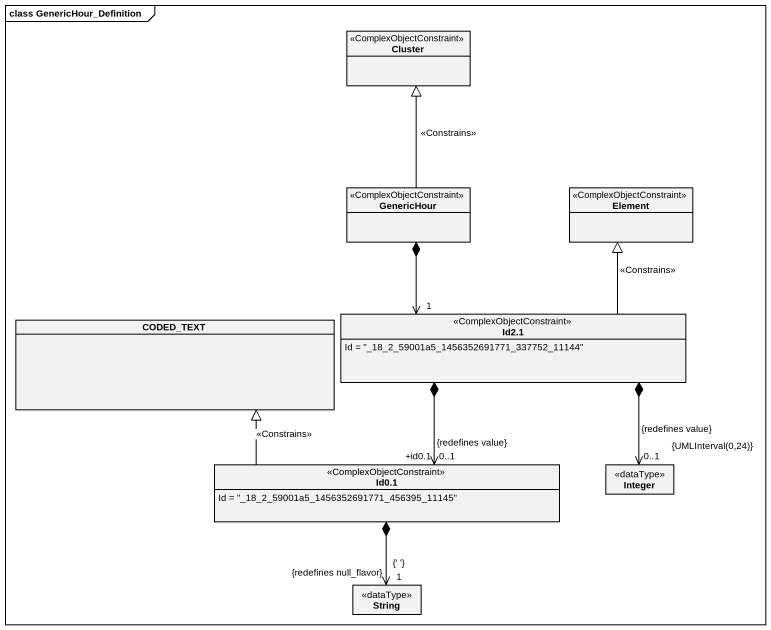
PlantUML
@startuml
mainframe class GenericHour_Definition
hide circle
hide empty members
class Cluster <<ComplexObjectConstraint>>
class GenericHour <<ComplexObjectConstraint>>
class Element <<ComplexObjectConstraint>>
class CODED_TEXT
class "Id2.1" as Id2_1 <<ComplexObjectConstraint>> {
  Id = "_18_2_59001a5_1456352691771_337752_11144"
}
class "Id0.1" as Id0_1 <<ComplexObjectConstraint>> {
  Id = "_18_2_59001a5_1456352691771_456395_11145"
}
class Integer <<dataType>>
class String <<dataType>>
GenericHour -up-|> Cluster : <<Constrains>>
GenericHour *--> "1" Id2_1
Id2_1 -up-|> Element : <<Constrains>>
Id2_1 *--> "+id0.1\n0..1\n{redefines value}" Id0_1
Id2_1 *--> "0..1\n{redefines value}\n{UMLInterval(0,24)}" Integer
Id0_1 -up-|> CODED_TEXT : <<Constrains>>
Id0_1 *--> "1\n{' '}\n{redefines null_flavor}" String
@enduml
